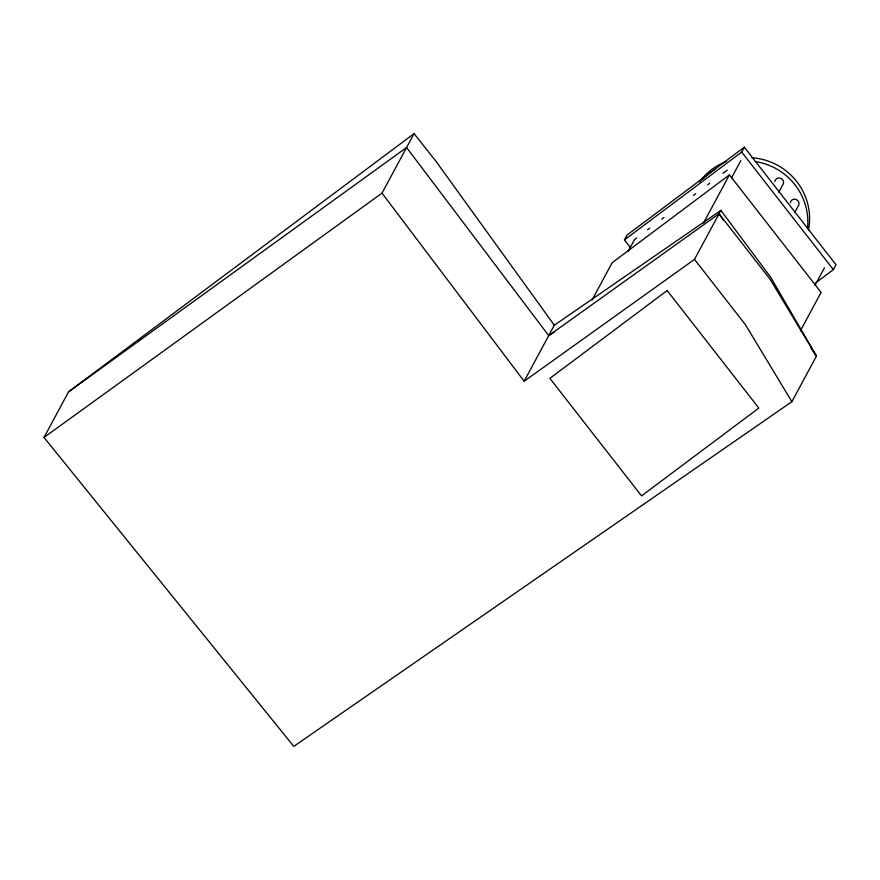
<?xml version="1.0" encoding="UTF-8"?>
<svg xmlns="http://www.w3.org/2000/svg" width="880" height="880" viewBox="0 0 880 880"><rect width="100%" height="100%" fill="white"/><g stroke="black" fill="none" stroke-linecap="round" stroke-linejoin="round"><path stroke-width="1.32" d="M554.312 325.226L720.885 210.375L770.858 277.519L816.431 356.092L791.879 401.698L293.766 746.383L44 437.448L68.563 391.831L414.073 133.617L435.952 161.293L554.312 325.226L524.15 381.238L382.019 193.138L414.073 133.617M592.053 300.058L612.161 262.702L729.432 174.878L821.084 292.413L800.327 330.968M630.322 247.445L624.437 239.899L627.077 235.015L744.337 147.18L836 264.715L833.371 269.61L815.837 282.744M628.232 251.207L634.502 239.58L636.68 237.941M703.483 223.069L729.432 174.878M624.437 239.899L741.708 152.064L744.337 147.18M731.434 178.079L740.839 160.633M524.15 381.238L694.496 259.391L720.885 210.375M778.712 192.324L782.595 185.13A4.444 4.323 28.3 0 0 780.945 178.376A4.444 4.323 28.3 0 0 774.785 181.555M794.827 212.355L798.061 206.349A4.444 4.323 28.3 0 0 796.411 199.606A4.444 4.323 28.3 0 0 790.262 202.785M815.034 285.285L824.439 267.839M647.603 229.768L649.781 228.129M661.782 219.142L663.971 217.503M693.44 195.437L695.618 193.798M707.63 184.811L709.808 183.172M722.909 173.36L727.276 170.093M68.563 391.831L406.582 147.521L548.713 335.632L554.477 331.969M44 437.448L382.019 193.138M548.713 335.632L719.059 213.774L770 279.114L816.431 356.092L811.03 348.183M741.708 152.064L833.371 269.61M694.496 259.391L745.448 324.72L791.879 401.698M719.059 213.774L723.69 220.55M699.589 181.896A60.863 59.301 28.3 0 1 726.055 161.634M751.85 157.762A60.863 59.301 28.3 0 1 808.401 230.329M702.801 179.19A60.863 59.301 28.3 0 1 714.923 169.466M755.37 161.601A60.863 59.301 28.3 0 1 807.466 228.459M667.15 290.543L549.879 378.367L641.542 495.902L758.813 408.078L667.15 290.543"/></g></svg>
